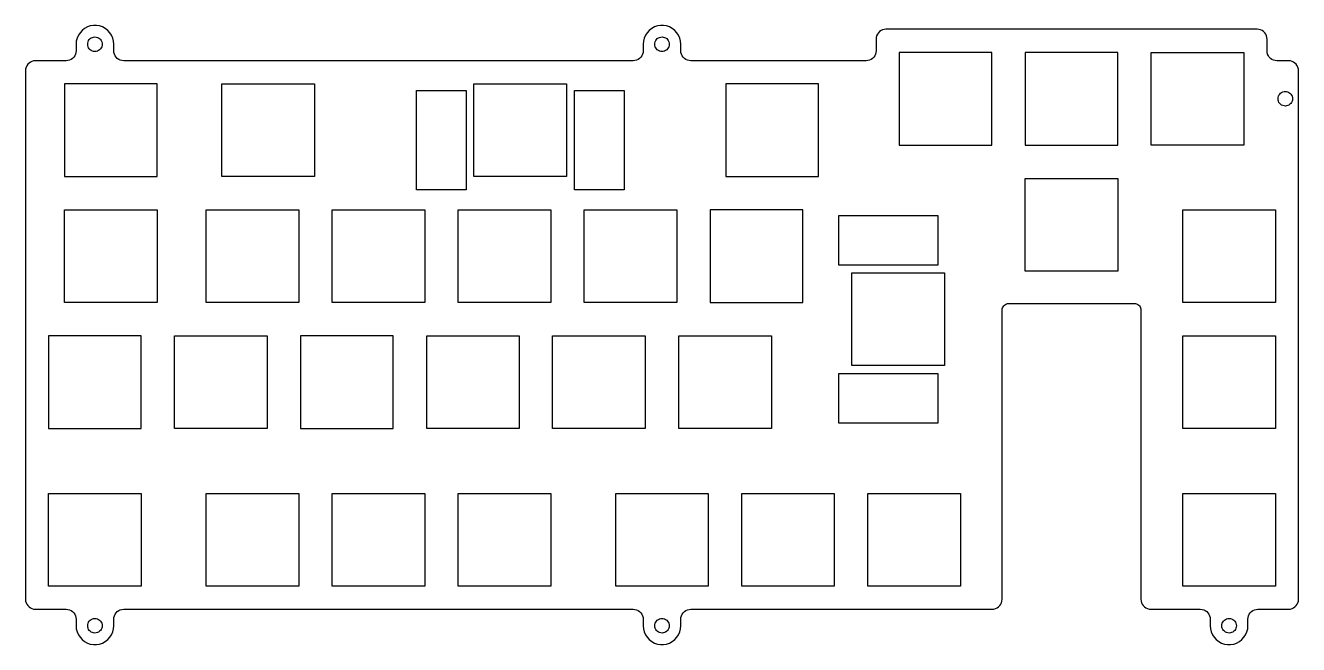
# Model space of a CAD drawing. Header units: millimetres. Extents: x -1 to 191, y -181 to -87.
import ezdxf

# ---------------------------------------------------------------- set-up
doc = ezdxf.new("R2010")
doc.units = ezdxf.units.MM
doc.layers.get('0').update_dxf_attribs({"linetype": 'CONTINUOUS'})

msp = doc.modelspace()

# ---------------------------------------------------------------- linework, layer by layer
for points in [[(169.16, -175.55), (176.62, -175.55), (176.89, -175.57), (177.14, -175.64), (177.38, -175.75), (177.59, -175.9), (177.77, -176.09), (177.92, -176.3), (178.03, -176.54), (178.1, -176.79), (178.12, -177.05), (178.12, -178.05), (178.16, -178.52), (178.28, -178.98), (178.47, -179.41), (178.73, -179.8), (179.04, -180.15), (179.42, -180.44), (179.83, -180.66), (180.28, -180.81), (180.74, -180.89), (181.21, -180.89), (181.67, -180.81), (182.12, -180.66), (182.53, -180.44), (182.91, -180.15), (183.22, -179.8), (183.48, -179.41), (183.67, -178.98), (183.79, -178.52), (183.82, -178.05), (183.82, -177.05), (183.85, -176.79), (183.92, -176.54), (184.03, -176.3), (184.18, -176.09), (184.36, -175.9), (184.58, -175.75), (184.81, -175.64), (185.06, -175.57), (185.32, -175.55), (189.97, -175.55), (190.24, -175.53), (190.49, -175.46), (190.73, -175.35), (190.94, -175.2), (191.12, -175.01), (191.27, -174.8), (191.38, -174.56), (191.45, -174.31), (191.47, -174.05), (191.47, -94.14), (191.45, -93.88), (191.38, -93.62), (191.27, -93.39), (191.12, -93.17), (190.94, -92.99), (190.73, -92.84), (190.49, -92.73), (190.24, -92.66), (189.97, -92.64), (188.21, -92.64), (187.95, -92.61), (187.7, -92.55), (187.46, -92.44), (187.25, -92.29), (187.06, -92.1), (186.91, -91.89), (186.8, -91.65), (186.74, -91.4), (186.71, -91.14), (186.71, -89.38), (186.69, -89.11), (186.62, -88.86), (186.51, -88.63), (186.36, -88.41), (186.18, -88.23), (185.96, -88.08), (185.73, -87.97), (185.47, -87.9), (185.21, -87.88), (129.11, -87.88), (128.85, -87.9), (128.6, -87.97), (128.36, -88.08), (128.15, -88.23), (127.96, -88.41), (127.81, -88.63), (127.7, -88.86), (127.64, -89.11), (127.61, -89.38), (127.61, -91.14), (127.59, -91.4), (127.52, -91.65), (127.41, -91.89), (127.26, -92.1), (127.08, -92.29), (126.86, -92.44), (126.63, -92.55), (126.37, -92.61), (126.11, -92.64), (99.6, -92.64), (99.34, -92.61), (99.09, -92.55), (98.85, -92.44), (98.64, -92.29), (98.45, -92.1), (98.3, -91.89), (98.19, -91.65), (98.12, -91.4), (98.1, -91.14), (98.1, -90.14), (98.06, -89.67), (97.95, -89.21), (97.76, -88.78), (97.5, -88.39), (97.18, -88.04), (96.81, -87.75), (96.39, -87.53), (95.95, -87.37), (95.49, -87.3), (95.01, -87.3), (94.55, -87.37), (94.11, -87.53), (93.69, -87.75), (93.32, -88.04), (93, -88.39), (92.74, -88.78), (92.55, -89.21), (92.44, -89.67), (92.4, -90.14), (92.4, -91.14), (92.38, -91.4), (92.31, -91.65), (92.2, -91.89), (92.05, -92.1), (91.86, -92.29), (91.65, -92.44), (91.41, -92.55), (91.16, -92.61), (90.9, -92.64), (13.88, -92.64), (13.61, -92.61), (13.36, -92.55), (13.12, -92.44), (12.91, -92.29), (12.73, -92.1), (12.58, -91.89), (12.47, -91.65), (12.4, -91.4), (12.38, -91.14), (12.38, -90.14), (12.34, -89.67), (12.22, -89.21), (12.03, -88.78), (11.77, -88.39), (11.46, -88.04), (11.08, -87.75), (10.67, -87.53), (10.22, -87.37), (9.76, -87.3), (9.29, -87.3), (8.83, -87.37), (8.38, -87.53), (7.97, -87.75), (7.59, -88.04), (7.28, -88.39), (7.02, -88.78), (6.83, -89.21), (6.71, -89.67), (6.68, -90.14), (6.68, -91.14), (6.65, -91.4), (6.58, -91.65), (6.47, -91.89), (6.32, -92.1), (6.14, -92.29), (5.93, -92.44), (5.69, -92.55), (5.44, -92.61), (5.18, -92.64), (0.52, -92.64), (0.26, -92.66), (0.01, -92.73), (-0.22, -92.84), (-0.44, -92.99), (-0.62, -93.17), (-0.77, -93.39), (-0.88, -93.62), (-0.95, -93.88), (-0.98, -94.14), (-0.98, -174.05), (-0.95, -174.31), (-0.88, -174.56), (-0.77, -174.8), (-0.62, -175.01), (-0.44, -175.2), (-0.22, -175.35), (0.01, -175.46), (0.26, -175.53), (0.52, -175.55), (5.18, -175.55), (5.44, -175.57), (5.69, -175.64), (5.93, -175.75), (6.14, -175.9), (6.32, -176.09), (6.47, -176.3), (6.58, -176.54), (6.65, -176.79), (6.68, -177.05), (6.68, -178.05), (6.71, -178.52), (6.83, -178.98), (7.02, -179.41), (7.28, -179.8), (7.59, -180.15), (7.97, -180.44), (8.38, -180.66), (8.83, -180.81), (9.29, -180.89), (9.76, -180.89), (10.22, -180.81), (10.67, -180.66), (11.08, -180.44), (11.46, -180.15), (11.77, -179.8), (12.03, -179.41), (12.22, -178.98), (12.34, -178.52), (12.38, -178.05), (12.38, -177.05), (12.4, -176.79), (12.47, -176.54), (12.58, -176.3), (12.73, -176.09), (12.91, -175.9), (13.12, -175.75), (13.36, -175.64), (13.61, -175.57), (13.88, -175.55), (90.9, -175.55), (91.16, -175.57), (91.41, -175.64), (91.65, -175.75), (91.86, -175.9), (92.05, -176.09), (92.2, -176.3), (92.31, -176.54), (92.38, -176.79), (92.4, -177.05), (92.4, -178.05), (92.44, -178.52), (92.55, -178.98), (92.74, -179.41), (93, -179.8), (93.32, -180.15), (93.69, -180.44), (94.11, -180.66), (94.55, -180.81), (95.01, -180.89), (95.49, -180.89), (95.95, -180.81), (96.39, -180.66), (96.81, -180.44), (97.18, -180.15), (97.5, -179.8), (97.76, -179.41), (97.95, -178.98), (98.06, -178.52), (98.1, -178.05), (98.1, -177.05), (98.12, -176.79), (98.19, -176.54), (98.3, -176.3), (98.45, -176.09), (98.64, -175.9), (98.85, -175.75), (99.09, -175.64), (99.34, -175.57), (99.6, -175.55), (145.16, -175.55), (145.42, -175.53), (145.68, -175.46), (145.91, -175.35), (146.13, -175.2), (146.31, -175.01), (146.46, -174.8), (146.57, -174.56), (146.64, -174.31), (146.66, -174.05), (146.66, -130.33), (146.68, -130.16), (146.72, -129.99), (146.8, -129.83), (146.9, -129.69), (147.02, -129.57), (147.16, -129.47), (147.32, -129.39), (147.49, -129.35), (147.66, -129.33), (166.66, -129.33), (166.84, -129.35), (167, -129.39), (167.16, -129.47), (167.31, -129.57), (167.43, -129.69), (167.53, -129.83), (167.6, -129.99), (167.65, -130.16), (167.66, -130.33), (167.66, -174.05), (167.69, -174.31), (167.75, -174.56), (167.86, -174.8), (168.01, -175.01), (168.2, -175.2), (168.41, -175.35), (168.65, -175.46), (168.9, -175.53)], [(9.72, -91.22), (9.52, -91.24), (9.33, -91.22), (9.15, -91.17), (8.98, -91.09), (8.82, -90.98), (8.68, -90.84), (8.57, -90.69), (8.49, -90.51), (8.44, -90.33), (8.43, -90.14), (8.44, -89.95), (8.49, -89.76), (8.57, -89.59), (8.68, -89.43), (8.82, -89.29), (8.98, -89.18), (9.15, -89.1), (9.33, -89.05), (9.52, -89.04), (9.72, -89.05), (9.9, -89.1), (10.08, -89.18), (10.23, -89.29), (10.37, -89.43), (10.48, -89.59), (10.56, -89.76), (10.61, -89.95), (10.62, -90.14), (10.61, -90.33), (10.56, -90.51), (10.48, -90.69), (10.37, -90.84), (10.23, -90.98), (10.08, -91.09), (9.9, -91.17)], [(95.44, -91.22), (95.25, -91.24), (95.06, -91.22), (94.87, -91.17), (94.7, -91.09), (94.54, -90.98), (94.41, -90.84), (94.3, -90.69), (94.22, -90.51), (94.17, -90.33), (94.15, -90.14), (94.17, -89.95), (94.22, -89.76), (94.3, -89.59), (94.41, -89.43), (94.54, -89.29), (94.7, -89.18), (94.87, -89.1), (95.06, -89.05), (95.25, -89.04), (95.44, -89.05), (95.63, -89.1), (95.8, -89.18), (95.96, -89.29), (96.09, -89.43), (96.2, -89.59), (96.28, -89.76), (96.33, -89.95), (96.35, -90.14), (96.33, -90.33), (96.28, -90.51), (96.2, -90.69), (96.09, -90.84), (95.96, -90.98), (95.8, -91.09), (95.63, -91.17)], [(145.11, -105.38), (145.11, -91.37), (131.11, -91.37), (131.11, -105.38)], [(164.16, -105.38), (164.16, -91.37), (150.16, -91.37), (150.16, -105.38)], [(169.21, -105.38), (169.21, -91.37), (183.21, -91.37), (183.21, -105.38)], [(18.91, -110.14), (18.91, -96.14), (4.91, -96.14), (4.91, -110.14)], [(42.72, -110.14), (28.72, -110.14), (28.72, -96.14), (42.72, -96.14)], [(66.82, -110.14), (66.82, -96.14), (80.82, -96.14), (80.82, -110.14)], [(118.92, -110.14), (118.92, -96.14), (104.92, -96.14), (104.92, -110.14)], [(65.63, -97.14), (65.63, -112.14), (58.13, -112.14), (58.13, -97.14)], [(89.51, -97.14), (89.51, -112.14), (82.01, -112.14), (82.01, -97.14)], [(189.1, -97.34), (189.28, -97.29), (189.48, -97.27), (189.67, -97.29), (189.85, -97.34), (190.03, -97.42), (190.18, -97.53), (190.32, -97.67), (190.43, -97.83), (190.51, -98), (190.56, -98.18), (190.58, -98.38), (190.56, -98.57), (190.51, -98.75), (190.43, -98.92), (190.32, -99.08), (190.18, -99.22), (190.03, -99.33), (189.85, -99.41), (189.67, -99.46), (189.48, -99.48), (189.28, -99.46), (189.1, -99.41), (188.92, -99.33), (188.77, -99.22), (188.63, -99.08), (188.52, -98.92), (188.44, -98.75), (188.39, -98.57), (188.38, -98.38), (188.39, -98.18), (188.44, -98), (188.52, -97.83), (188.63, -97.67), (188.77, -97.53), (188.92, -97.42)], [(150.16, -124.43), (150.16, -110.42), (164.16, -110.42), (164.16, -124.43)], [(4.91, -115.19), (18.91, -115.19), (18.91, -129.19), (4.91, -129.19)], [(26.34, -129.19), (26.34, -115.19), (40.34, -115.19), (40.34, -129.19)], [(45.39, -129.19), (45.39, -115.19), (59.39, -115.19), (59.39, -129.19)], [(64.44, -129.19), (64.44, -115.19), (78.44, -115.19), (78.44, -129.19)], [(97.49, -129.19), (83.49, -129.19), (83.49, -115.19), (97.49, -115.19)], [(116.54, -129.19), (116.54, -115.19), (102.54, -115.19), (102.54, -129.19)], [(173.98, -129.19), (173.98, -115.19), (187.98, -115.19), (187.98, -129.19)], [(121.97, -123.52), (121.97, -116.02), (136.97, -116.02), (136.97, -123.52)], [(137.97, -124.71), (137.97, -138.71), (123.97, -138.71), (123.97, -124.71)], [(16.53, -148.24), (16.53, -134.24), (2.53, -134.24), (2.53, -148.24)], [(21.58, -148.24), (21.58, -134.24), (35.58, -134.24), (35.58, -148.24)], [(54.63, -148.24), (54.63, -134.24), (40.62, -134.24), (40.62, -148.24)], [(59.68, -148.24), (59.68, -134.24), (73.68, -134.24), (73.68, -148.24)], [(78.72, -148.24), (78.72, -134.24), (92.73, -134.24), (92.73, -148.24)], [(97.78, -148.24), (97.78, -134.24), (111.78, -134.24), (111.78, -148.24)], [(173.98, -134.24), (187.98, -134.24), (187.98, -148.24), (173.98, -148.24)], [(136.97, -147.4), (121.97, -147.4), (121.97, -139.9), (136.97, -139.9)], [(2.53, -172.05), (2.53, -158.05), (16.53, -158.05), (16.53, -172.05)], [(26.34, -172.05), (26.34, -158.05), (40.34, -158.05), (40.34, -172.05)], [(45.39, -172.05), (45.39, -158.05), (59.39, -158.05), (59.39, -172.05)], [(78.44, -172.05), (64.44, -172.05), (64.44, -158.05), (78.44, -158.05)], [(88.25, -172.05), (88.25, -158.05), (102.25, -158.05), (102.25, -172.05)], [(107.3, -158.05), (121.3, -158.05), (121.3, -172.05), (107.3, -172.05)], [(126.35, -158.05), (140.35, -158.05), (140.35, -172.05), (126.35, -172.05)], [(173.98, -158.05), (187.98, -158.05), (187.98, -172.05), (173.98, -172.05)], [(9.33, -176.97), (9.52, -176.95), (9.72, -176.97), (9.9, -177.02), (10.08, -177.1), (10.23, -177.21), (10.37, -177.34), (10.48, -177.5), (10.56, -177.67), (10.61, -177.86), (10.62, -178.05), (10.61, -178.24), (10.56, -178.43), (10.48, -178.6), (10.37, -178.76), (10.23, -178.89), (10.08, -179), (9.9, -179.08), (9.72, -179.13), (9.52, -179.15), (9.33, -179.13), (9.15, -179.08), (8.98, -179), (8.82, -178.89), (8.68, -178.76), (8.57, -178.6), (8.49, -178.43), (8.44, -178.24), (8.43, -178.05), (8.44, -177.86), (8.49, -177.67), (8.57, -177.5), (8.68, -177.34), (8.82, -177.21), (8.98, -177.1), (9.15, -177.02)], [(95.06, -176.97), (95.25, -176.95), (95.44, -176.97), (95.63, -177.02), (95.8, -177.1), (95.96, -177.21), (96.09, -177.34), (96.2, -177.5), (96.28, -177.67), (96.33, -177.86), (96.35, -178.05), (96.33, -178.24), (96.28, -178.43), (96.2, -178.6), (96.09, -178.76), (95.96, -178.89), (95.8, -179), (95.63, -179.08), (95.44, -179.13), (95.25, -179.15), (95.06, -179.13), (94.87, -179.08), (94.7, -179), (94.54, -178.89), (94.41, -178.76), (94.3, -178.6), (94.22, -178.43), (94.17, -178.24), (94.15, -178.05), (94.17, -177.86), (94.22, -177.67), (94.3, -177.5), (94.41, -177.34), (94.54, -177.21), (94.7, -177.1), (94.87, -177.02)], [(180.78, -176.97), (180.98, -176.95), (181.17, -176.97), (181.35, -177.02), (181.53, -177.1), (181.68, -177.21), (181.82, -177.34), (181.93, -177.5), (182.01, -177.67), (182.06, -177.86), (182.08, -178.05), (182.06, -178.24), (182.01, -178.43), (181.93, -178.6), (181.82, -178.76), (181.68, -178.89), (181.53, -179), (181.35, -179.08), (181.17, -179.13), (180.98, -179.15), (180.78, -179.13), (180.6, -179.08), (180.43, -179), (180.27, -178.89), (180.13, -178.76), (180.02, -178.6), (179.94, -178.43), (179.89, -178.24), (179.88, -178.05), (179.89, -177.86), (179.94, -177.67), (180.02, -177.5), (180.13, -177.34), (180.27, -177.21), (180.43, -177.1), (180.6, -177.02)]]:
    msp.add_lwpolyline(points, close=True)

doc.saveas('drawing.dxf')
